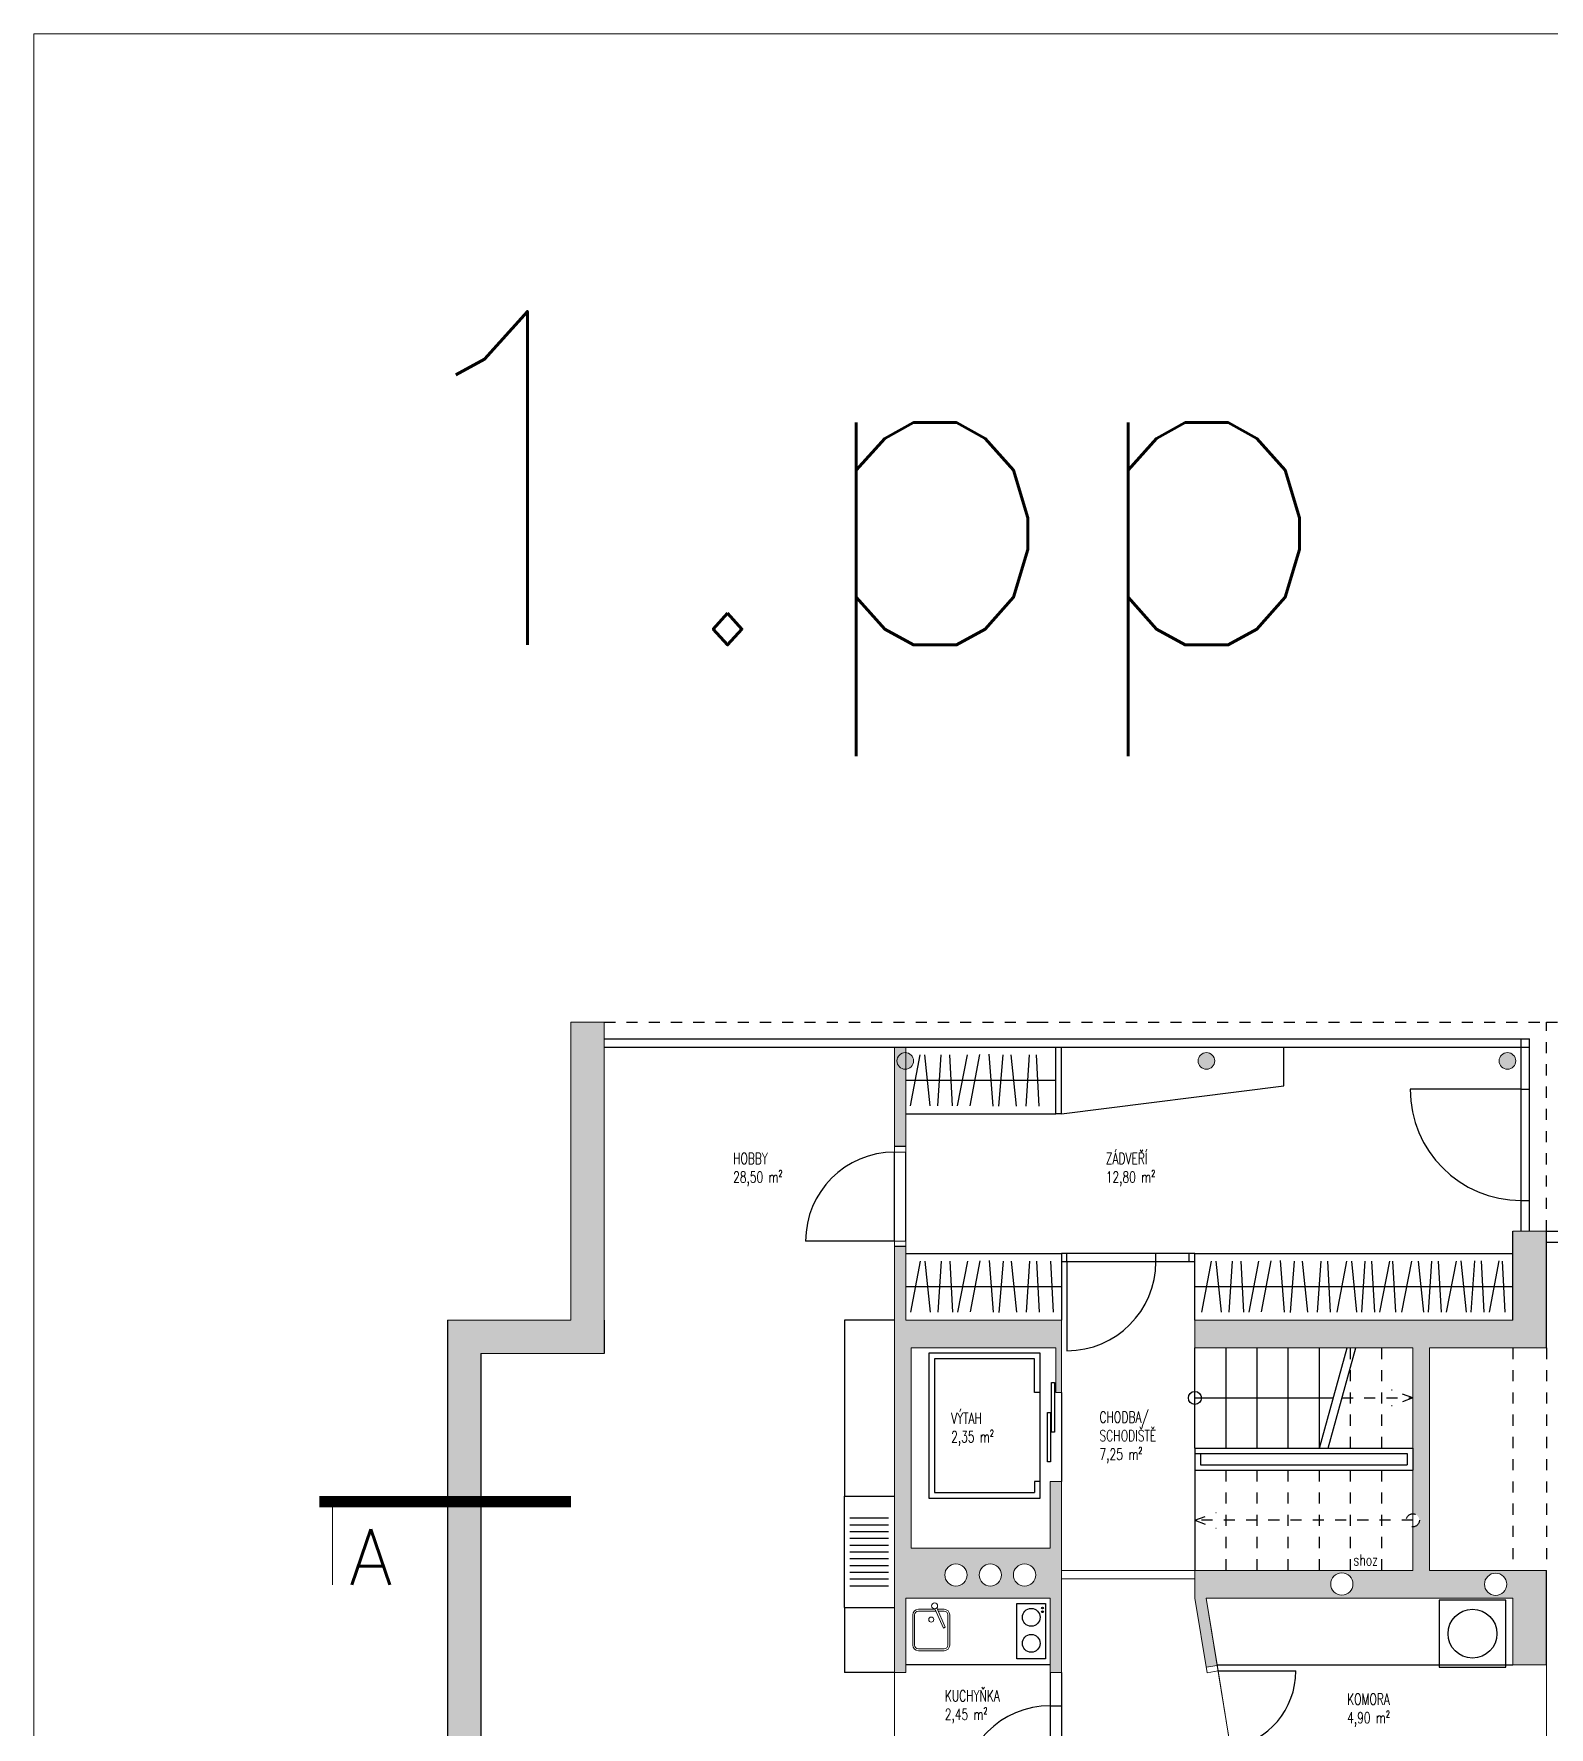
# Model space of a CAD drawing. Header units: metres. Extents: x -442 to 316, y -503 to 125.
# Drawn here: x -36.83 to -23.21, y -69.84 to -54.62 of the extents above; entities that cross this region are included whole.
import ezdxf

# ---------------------------------------------------------------- set-up
doc = ezdxf.new("R2010")
doc.units = ezdxf.units.M
for name, pattern in [('DIVIDE', [1.25, 0.5, -0.25, 0, -0.25, 0, -0.25]), ('ČERCHOVANÁ', [25.4, 12.7, -6.35, 0, -6.35]), ('ČÁRKOVANÁ', [19.05, 12.7, -6.35])]:
    doc.linetypes.add(name, pattern=pattern)
for name, color, linetype in [('aa_nábytek', 133, 'Continuous'), ('nove zdivo akce', 3, 'Continuous'), ('OSA', 7, 'ČERCHOVANÁ'), ('popis', 6, 'Continuous'), ('SRAFA', 251, 'Continuous'), ('ZARIZOVAKY', 251, 'Continuous'), ('ZDIVO', 1, 'Continuous')]:
    doc.layers.add(name, color=color, linetype=linetype)
doc.layers.add('FLOATING-WINDOWS', color=2, linetype='Continuous', plot=False)
doc.styles.add('ROMANS', font='romans.shx', dxfattribs={"width": 0.7})

msp = doc.modelspace()

# ---------------------------------------------------------------- hatches: boundary and pattern name
at = {"layer": 'SRAFA', "linetype": 'Continuous', "lineweight": 0}
for points in [[(-29.321384, -77.864794), (-29.321384, -77.464794), (-32.81234, -77.464794), (-32.81234, -72.364794), (-29.09234, -72.364794), (-29.09234, -73.164794), (-27.59234, -73.164794), (-27.59234, -72.864794), (-27.59234, -70.502206), (-28.14234, -70.502206), (-28.14234, -70.602206), (-27.69234, -70.602206), (-27.69234, -72.864794), (-28.99234, -72.864794), (-28.99234, -70.602206), (-28.94234, -70.602206), (-28.94234, -70.502206), (-29.09234, -70.502206), (-29.09234, -72.214794), (-32.81234, -72.214794), (-32.81234, -66.484794), (-31.70234, -66.484794), (-31.70234, -66.184794), (-31.70234, -63.504794), (-32.00234, -63.504794), (-32.00234, -66.184794), (-33.11234, -66.184794), (-33.11234, -77.864794)], [(-29.09234, -64.62442), (-28.99234, -64.62442), (-28.99234, -63.92972, -0.427296097), (-29.070674, -63.854794, -0.427296097), (-28.99234, -63.779868), (-28.99234, -63.729794), (-29.09234, -63.729794)]]:
    msp.add_hatch(color=256, dxfattribs=at).paths.add_polyline_path(points)
h = msp.add_hatch(color=256, dxfattribs=at)
edge = h.paths.add_edge_path()
edge.add_arc((-28.995674, -63.854794), 0.075, 0, 360)
edge = h.paths.add_edge_path()
edge.add_arc((-26.289007, -63.854794), 0.075, 0, 360)
edge = h.paths.add_edge_path()
edge.add_arc((-23.58234, -63.854794), 0.075, 0, 360)
h = msp.add_hatch(color=256, dxfattribs=at)
h.paths.add_polyline_path([(-23.23234, -68.434794), (-24.28234, -68.434794), (-24.28234, -66.434794), (-23.23234, -66.434794), (-23.23234, -65.484794), (-23.23234, -65.384794), (-23.53234, -65.384794), (-23.53234, -66.184794), (-26.39234, -66.184794), (-26.39234, -66.434794), (-24.43234, -66.434794), (-24.43234, -67.926197, -0.425205222), (-24.373784, -67.986984, -0.403306674), (-24.43234, -68.043391), (-24.43234, -68.434794), (-26.39234, -68.434794), (-26.39234, -68.684794), (-26.29082, -69.306153), (-26.192129, -69.290028), (-26.291014, -68.684794), (-23.53234, -68.684794), (-23.53234, -69.284794), (-23.23234, -69.284794)])
h.paths.add_polyline_path([(-23.588891, -68.563531, -1), (-23.788751, -68.556057, -1)], flags=16)
h.paths.add_polyline_path([(-24.970915, -68.56185, -1), (-25.170775, -68.554375, -1)], flags=16)
h = msp.add_hatch(color=256, dxfattribs=at)
h.paths.add_polyline_path([(-29.09234, -65.52442), (-29.09234, -66.184794), (-29.09234, -69.352206), (-28.99234, -69.352206), (-28.99234, -68.684794), (-27.69234, -68.684794), (-27.69234, -69.352206), (-27.59234, -69.352206), (-27.59234, -67.634794), (-27.69234, -67.634794), (-27.69234, -68.234794), (-28.94234, -68.234794), (-28.94234, -66.434794), (-27.64234, -66.434794), (-27.64234, -66.834794), (-27.59234, -66.834794), (-27.59234, -66.184794), (-28.99234, -66.184794), (-28.99234, -65.52442)])
h.paths.add_polyline_path([(-28.440708, -68.476269, -1), (-28.640708, -68.476269, -1)], flags=16)
h.paths.add_polyline_path([(-28.131696, -68.476269, -1), (-28.331696, -68.476269, -1)], flags=16)
h.paths.add_polyline_path([(-27.823638, -68.476269, -1), (-28.023638, -68.476269, -1)], flags=16)

# ---------------------------------------------------------------- linework, layer by layer
at = {"layer": 'aa_nábytek', "color": 133, "linetype": 'Continuous', "lineweight": 0}
for p, q in [((-28.727542, -68.785322), (-28.878402, -68.785322)), ((-28.720404, -68.801322), (-28.878402, -68.801322)), ((-28.652349, -68.953873), (-28.729488, -68.780959)), ((-28.63591, -68.946539), (-28.713349, -68.772954)), ((-28.646402, -68.785322), (-28.707832, -68.785322)), ((-28.646402, -68.801322), (-28.700694, -68.801322)), ((-28.928402, -68.835322), (-28.928402, -69.107322)), ((-28.912402, -68.835322), (-28.912402, -69.107322)), ((-28.652349, -68.953873), (-28.63591, -68.946539)), ((-28.612402, -69.107322), (-28.612402, -68.835322)), ((-28.596402, -69.107322), (-28.596402, -68.835322)), ((-28.646402, -69.141322), (-28.878402, -69.141322)), ((-28.646402, -69.157322), (-28.878402, -69.157322)), ((-28.646402, -69.157322), (-28.878402, -69.157322))]:
    msp.add_line(p, q, dxfattribs=at)
for centre, radius in [((-28.732328, -68.754104), 0.027156), ((-28.762402, -68.878087), 0.022979)]:
    msp.add_circle(centre, radius, dxfattribs=at)
for centre, radius, start, end in [((-28.878402, -68.835322), 0.05, 90, 180), ((-28.878402, -68.835322), 0.034, 90, 180), ((-28.646402, -68.835322), 0.05, 0, 90), ((-28.646402, -68.835322), 0.034, 0, 90), ((-28.878402, -69.107322), 0.05, 180, 270), ((-28.878402, -69.107322), 0.034, 180, 270), ((-28.646402, -69.107322), 0.05, 270, 0), ((-28.646402, -69.107322), 0.034, 270, 0)]:
    msp.add_arc(centre, radius, start, end, dxfattribs=at)
at = {"layer": 'FLOATING-WINDOWS', "linetype": 'Continuous', "lineweight": 0}
msp.add_lwpolyline([(-36.830295, -54.619624), (92.34374, -54.619624), (92.34374, -91.605521), (-36.830295, -91.605521)], close=True, dxfattribs=at)
at = {"layer": 'FLOATING-WINDOWS', "linetype": 'Continuous', "lineweight": 0, "flags": 128}
for points in [[(-31.70234, -63.729794), (-29.09234, -63.729794), (-29.09234, -65.47442), (-29.09234, -66.184794), (-29.09234, -72.214794), (-32.81234, -72.214794), (-32.81234, -66.484794), (-31.70234, -66.484794)], [(-28.99234, -63.729794), (-28.99234, -66.184794), (-27.59234, -66.184794), (-27.59234, -65.584794), (-26.39234, -65.584794), (-26.39234, -66.184794), (-23.53234, -66.184794), (-23.53234, -65.384794), (-23.45734, -65.384794), (-23.45734, -63.729794)], [(-23.23234, -65.484794), (-23.23234, -66.434794), (-24.28234, -66.434794), (-24.28234, -68.434794), (-23.23234, -68.434794), (-23.23234, -72.864794), (-17.53234, -72.864794), (-17.53234, -65.484794)], [(-27.59234, -65.659794), (-26.39234, -65.659794), (-26.39234, -66.434794), (-24.43234, -66.434794), (-24.43234, -68.434794), (-27.59234, -68.434794)], [(-27.59234, -68.509794), (-26.39234, -68.509794), (-26.39234, -68.684794), (-26.282758, -69.355499), (-26.184066, -69.339374), (-26.071194, -70.030214), (-26.169885, -70.046339), (-26.095404, -70.502206), (-27.59234, -70.502206)], [(-28.99234, -68.684794), (-27.69234, -68.684794), (-27.69234, -69.352206), (-27.69234, -70.502206), (-28.19234, -70.502206), (-28.89234, -70.502206), (-29.09234, -70.502206), (-29.09234, -69.352206), (-28.99234, -69.352206)], [(-26.291014, -68.684794), (-23.53234, -68.684794), (-23.53234, -69.284794), (-23.23234, -69.284794), (-23.23234, -70.084794), (-23.53234, -70.084794), (-23.53234, -70.484794), (-25.996923, -70.484794)]]:
    msp.add_lwpolyline(points, close=True, dxfattribs=at)
at = {"layer": 'nove zdivo akce', "linetype": 'DIVIDE', "ltscale": 0.15}
for p, q in [((-31.70234, -63.504794), (-27.81234, -63.504794)), ((-27.81234, -63.504794), (-26.39234, -63.504794)), ((-26.39234, -63.504794), (-23.23234, -63.504794)), ((-23.23234, -63.504794), (-17.53234, -63.504794)), ((-23.23234, -65.384794), (-23.23234, -63.504794)), ((-24.99234, -67.334794), (-24.99234, -66.434794)), ((-24.71234, -67.334794), (-24.71234, -66.434794)), ((-24.71234, -67.334794), (-24.71234, -66.434794)), ((-23.53234, -66.434794), (-23.53234, -68.434794)), ((-23.23234, -66.434794), (-23.23234, -68.434794)), ((-24.43234, -66.884794), (-24.623774, -66.813512)), ((-25.069939, -66.884794), (-24.43234, -66.884794)), ((-24.43234, -66.884794), (-24.623774, -66.956076)), ((-26.11234, -68.434794), (-26.11234, -67.534794)), ((-25.83234, -68.434794), (-25.83234, -67.534794)), ((-25.55234, -68.434794), (-25.55234, -67.534794)), ((-25.27234, -68.434794), (-25.27234, -67.534794)), ((-24.99234, -68.434794), (-24.99234, -67.534794)), ((-24.71234, -68.434794), (-24.71234, -67.534794)), ((-24.71234, -68.434794), (-24.71234, -67.534794)), ((-26.39234, -67.984794), (-26.200906, -67.913512)), ((-24.43234, -67.984794), (-26.39234, -67.984794)), ((-26.39234, -67.984794), (-26.200906, -68.056076))]:
    msp.add_line(p, q, dxfattribs=at)
at = {"layer": 'nove zdivo akce', "linetype": 'Continuous'}
for p, q in [((-31.70234, -63.654794), (-23.38234, -63.654794)), ((-31.70234, -63.729794), (-23.38234, -63.729794)), ((-23.45734, -65.384794), (-23.45734, -63.654794)), ((-23.38234, -65.384794), (-23.38234, -63.654794)), ((-23.45734, -64.109794), (-24.45734, -64.109794)), ((-23.45734, -64.109794), (-23.38234, -64.109794)), ((-28.99234, -64.62442), (-29.09234, -64.62442)), ((-29.09234, -65.47442), (-29.09234, -64.67442)), ((-28.99234, -65.47442), (-28.99234, -64.67442)), ((-23.45734, -65.109794), (-23.38234, -65.109794)), ((-23.23234, -65.384794), (-17.53234, -65.384794)), ((-29.09234, -65.47442), (-29.89234, -65.47442)), ((-28.99234, -65.52442), (-29.09234, -65.52442)), ((-26.39234, -65.584794), (-27.59234, -65.584794)), ((-27.54234, -65.659794), (-27.54234, -65.584794)), ((-26.74234, -65.659794), (-26.74234, -65.584794)), ((-26.44234, -65.659794), (-26.44234, -65.584794)), ((-23.23234, -65.484794), (-17.53234, -65.484794)), ((-26.39234, -65.659794), (-27.59234, -65.659794)), ((-27.54234, -65.659794), (-27.54234, -66.459794)), ((-28.784602, -66.481647), (-28.784602, -67.784794)), ((-27.784602, -66.481647), (-28.784602, -66.481647)), ((-28.734602, -66.531647), (-28.734602, -67.734794)), ((-27.834602, -66.531647), (-28.734602, -66.531647)), ((-27.834602, -66.834794), (-27.834602, -66.531647)), ((-27.784602, -67.784794), (-27.784602, -66.481647)), ((-26.39234, -67.334794), (-26.39234, -66.434794)), ((-26.11234, -67.334794), (-26.11234, -66.434794)), ((-25.83234, -67.334794), (-25.83234, -66.434794)), ((-25.55234, -67.334794), (-25.55234, -66.434794)), ((-25.27234, -67.334794), (-25.27234, -66.434794)), ((-25.27234, -67.334794), (-25.02318, -66.434794)), ((-25.194519, -67.334794), (-24.945359, -66.434794)), ((-27.784602, -66.834794), (-27.834602, -66.834794)), ((-27.59234, -66.834794), (-27.59234, -67.634794)), ((-26.39234, -66.884794), (-25.14776, -66.884794)), ((-26.39234, -67.334794), (-24.43234, -67.334794)), ((-26.39234, -67.334794), (-26.39234, -67.534794)), ((-26.39234, -67.384794), (-24.48234, -67.384794)), ((-26.34234, -67.384794), (-26.34234, -67.484794)), ((-24.48234, -67.384794), (-24.48234, -67.484794)), ((-24.43234, -67.334794), (-24.43234, -67.534794)), ((-26.39234, -67.534794), (-24.43234, -67.534794)), ((-26.39234, -67.534794), (-26.39234, -68.434794)), ((-26.34234, -67.484794), (-24.48234, -67.484794)), ((-28.734602, -67.734794), (-27.834602, -67.734794)), ((-27.784602, -67.634794), (-27.834602, -67.634794)), ((-27.834602, -67.634794), (-27.834602, -67.734794)), ((-28.784602, -67.784794), (-27.784602, -67.784794)), ((-27.69234, -69.352206), (-27.69234, -70.502206)), ((-27.59234, -69.352206), (-27.59234, -70.502206)), ((-26.184066, -69.339374), (-25.484066, -69.339374)), ((-27.69234, -69.652206), (-27.59234, -69.652206))]:
    msp.add_line(p, q, dxfattribs=at)
for points in [[(-27.654234, -67.192121), (-27.681558, -67.192121), (-27.681558, -66.746832), (-27.654234, -66.746832)], [(-27.689802, -67.46026), (-27.717126, -67.46026), (-27.717126, -67.01497), (-27.689802, -67.01497)]]:
    msp.add_lwpolyline(points, close=True, dxfattribs=at)
msp.add_circle((-26.39234, -66.884794), 0.058597, dxfattribs=at)
at = {"layer": 'nove zdivo akce', "linetype": 'DIVIDE', "ltscale": 0.15}
msp.add_circle((-24.43234, -67.984794), 0.058597, dxfattribs=at)
at = {"layer": 'nove zdivo akce', "linetype": 'Continuous'}
for centre, radius, start, end in [((-23.45734, -64.109794), 1, 180, 270), ((-29.09234, -65.47442), 0.8, 90, 180), ((-27.54234, -65.659794), 0.8, 270, 0), ((-26.184066, -69.339374), 0.7, 279.2792404, 0), ((-27.69234, -70.452206), 0.8, 90, 180)]:
    msp.add_arc(centre, radius, start, end, dxfattribs=at)
at = {"layer": 'OSA', "linetype": 'Continuous'}
for p, q in [((-29.54234, -67.7685), (-29.09234, -67.7685)), ((-29.54234, -68.7685), (-29.54234, -67.7685)), ((-29.493064, -67.963947), (-29.14534, -67.963947)), ((-29.493064, -68.024858), (-29.14534, -68.024858)), ((-29.493064, -68.085768), (-29.14534, -68.085768)), ((-29.493064, -68.146679), (-29.14534, -68.146679)), ((-29.493064, -68.20759), (-29.14534, -68.20759)), ((-29.493064, -68.2685), (-29.14534, -68.2685)), ((-29.493064, -68.329411), (-29.14534, -68.329411)), ((-29.493064, -68.390321), (-29.14534, -68.390321)), ((-29.493064, -68.451232), (-29.14534, -68.451232)), ((-29.493064, -68.512143), (-29.14534, -68.512143)), ((-29.493064, -68.573053), (-29.14534, -68.573053)), ((-29.54234, -68.7685), (-29.09234, -68.7685)), ((-27.69234, -69.284794), (-28.99234, -69.284794))]:
    msp.add_line(p, q, dxfattribs=at)
for points in [[(-27.733816, -68.731799), (-27.733816, -69.230125), (-27.992395, -69.230125), (-27.992395, -68.731799)], [(-23.596347, -68.704453), (-24.196347, -68.704453), (-24.196347, -69.304453), (-23.596347, -69.304453)]]:
    msp.add_lwpolyline(points, close=True, dxfattribs=at)
for centre, radius in [((-27.863105, -68.857219), 0.080001), ((-27.762232, -68.773594), 0.00804), ((-27.762232, -68.806729), 0.00804), ((-23.896347, -69.004453), 0.219697), ((-27.863105, -69.091207), 0.080001)]:
    msp.add_circle(centre, radius, dxfattribs=at)
at = {"layer": 'SRAFA', "linetype": 'Continuous', "lineweight": 0, "flags": 128}
msp.add_lwpolyline([(-23.087724, -64.609794, 0, 0.3, 0), (-22.426283, -64.609794, 0, 0, 0)], format="xyseb", dxfattribs=at)
at = {"layer": 'ZARIZOVAKY', "linetype": 'Continuous'}
for p, q in [((-27.64234, -64.329794), (-27.64234, -63.729794)), ((-27.59234, -64.329794), (-27.59234, -63.729794)), ((-25.59234, -64.079794), (-25.59234, -63.729794)), ((-28.865252, -63.799794), (-28.952884, -64.259616)), ((-28.822044, -63.799068), (-28.774243, -64.259068)), ((-28.703333, -64.259068), (-28.672905, -63.799068)), ((-28.571158, -64.259068), (-28.596075, -63.798872)), ((-28.440515, -63.799068), (-28.528147, -64.25889)), ((-28.328759, -63.796937), (-28.416391, -64.256759)), ((-28.244378, -63.794079), (-28.208481, -64.259794)), ((-28.153456, -64.261246), (-28.115308, -63.799794)), ((-28.047341, -63.799794), (-27.99954, -64.259794)), ((-27.908203, -64.259794), (-27.877775, -63.799794)), ((-27.791937, -64.259794), (-27.816853, -63.799598)), ((-27.64234, -64.029794), (-28.995224, -64.029794)), ((-27.59234, -64.329794), (-25.59234, -64.079794)), ((-28.99234, -64.329794), (-27.64234, -64.329794)), ((-27.59234, -64.329794), (-27.64234, -64.329794)), ((-27.59234, -64.329794), (-27.64234, -64.329794)), ((-28.99234, -65.584794), (-27.59234, -65.584794)), ((-27.59234, -65.584794), (-27.59234, -66.184794)), ((-26.39234, -66.184794), (-26.39234, -65.584794)), ((-26.39234, -65.584794), (-23.53234, -65.584794)), ((-28.862368, -65.654794), (-28.95, -66.114616)), ((-28.81916, -65.654068), (-28.771359, -66.114068)), ((-28.700449, -66.114068), (-28.670021, -65.654068)), ((-28.568274, -66.114068), (-28.593191, -65.653872)), ((-28.437631, -65.654068), (-28.525263, -66.11389)), ((-28.325875, -65.651937), (-28.413507, -66.111759)), ((-28.241494, -65.649079), (-28.205597, -66.114794)), ((-28.150572, -66.116246), (-28.112424, -65.654794)), ((-28.044457, -65.654794), (-27.996656, -66.114794)), ((-27.905319, -66.114794), (-27.874891, -65.654794)), ((-27.789053, -66.114794), (-27.813969, -65.654598)), ((-27.662833, -66.114794), (-27.68775, -65.654598)), ((-26.245588, -65.654794), (-26.33322, -66.114616)), ((-26.20238, -65.654068), (-26.154579, -66.114068)), ((-26.083669, -66.114068), (-26.053241, -65.654068)), ((-25.951494, -66.114068), (-25.976411, -65.653872)), ((-25.820851, -65.654068), (-25.908483, -66.11389)), ((-25.709095, -65.651937), (-25.796727, -66.111759)), ((-25.624713, -65.649079), (-25.588817, -66.114794)), ((-25.533792, -66.116246), (-25.495644, -65.654794)), ((-25.427677, -65.654794), (-25.379876, -66.114794)), ((-25.288539, -66.114794), (-25.258111, -65.654794)), ((-25.172272, -66.114794), (-25.197189, -65.654598)), ((-25.028843, -65.654794), (-25.116475, -66.114616)), ((-24.985635, -65.654068), (-24.937834, -66.114068)), ((-24.891721, -66.114068), (-24.861293, -65.654068)), ((-24.775454, -66.114068), (-24.800371, -65.653872)), ((-24.643822, -65.654068), (-24.731454, -66.11389)), ((-24.586288, -66.114794), (-24.611204, -65.654598)), ((-24.446053, -65.654794), (-24.533685, -66.114616)), ((-24.385912, -65.654068), (-24.338111, -66.114068)), ((-24.291998, -66.114068), (-24.26157, -65.654068)), ((-24.175731, -66.114068), (-24.200648, -65.653872)), ((-24.044099, -65.654068), (-24.131731, -66.11389)), ((-24.000891, -65.653342), (-23.95309, -66.113342)), ((-23.906977, -66.113342), (-23.876549, -65.653342)), ((-23.79071, -66.113342), (-23.815627, -65.653146)), ((-23.659078, -65.653342), (-23.74671, -66.113164)), ((-23.601543, -66.114068), (-23.62646, -65.653872)), ((-27.59234, -65.884794), (-28.99234, -65.884794)), ((-24.43234, -65.884794), (-26.39234, -65.884794)), ((-23.53234, -65.884794), (-24.43234, -65.884794)), ((-29.54234, -66.184794), (-29.54234, -67.7685)), ((-29.09234, -66.184794), (-29.54234, -66.184794)), ((-29.54234, -68.7685), (-29.54234, -69.352206)), ((-29.09234, -69.352206), (-29.54234, -69.352206)), ((-26.192984, -69.284794), (-23.53234, -69.284794))]:
    msp.add_line(p, q, dxfattribs=at)
at = {"layer": 'ZDIVO', "linetype": 'Continuous', "lineweight": 0}
for p, q in [((-32.00234, -63.504794), (-32.00234, -66.184794)), ((-31.70234, -63.504794), (-32.00234, -63.504794)), ((-31.70234, -66.184794), (-31.70234, -63.504794)), ((-29.09234, -64.67442), (-29.09234, -63.729794)), ((-28.99234, -64.67442), (-28.99234, -63.729794)), ((-28.99234, -64.67442), (-29.09234, -64.67442)), ((-28.99234, -64.67442), (-29.09234, -64.67442)), ((-23.23234, -65.384794), (-23.53234, -65.384794)), ((-28.99234, -65.47442), (-29.09234, -65.47442)), ((-29.09234, -65.47442), (-29.09234, -66.184794)), ((-28.99234, -65.47442), (-28.99234, -66.184794)), ((-33.11234, -66.184794), (-32.00234, -66.184794)), ((-29.09234, -66.184794), (-29.09234, -69.352206)), ((-28.99234, -66.184794), (-27.59234, -66.184794)), ((-27.59234, -66.834794), (-27.59234, -66.184794)), ((-26.39234, -66.184794), (-23.53234, -66.184794)), ((-26.39234, -66.434794), (-26.39234, -66.184794)), ((-32.81234, -66.484794), (-31.70234, -66.484794)), ((-27.64234, -66.434794), (-28.94234, -66.434794)), ((-28.94234, -66.434794), (-28.94234, -68.234794)), ((-27.64234, -66.434794), (-27.64234, -66.834794)), ((-26.39234, -66.434794), (-24.43234, -66.434794)), ((-24.43234, -68.434794), (-24.43234, -66.434794)), ((-24.28234, -68.434794), (-24.28234, -66.434794)), ((-24.28234, -66.434794), (-23.23234, -66.434794)), ((-27.64234, -66.834794), (-27.59234, -66.834794)), ((-27.59234, -67.634794), (-27.69234, -67.634794)), ((-27.69234, -67.634794), (-27.69234, -68.234794)), ((-27.59234, -67.634794), (-27.59234, -69.352206)), ((-34.145584, -68.564469), (-34.145584, -67.817556)), ((-27.69234, -68.234794), (-28.94234, -68.234794)), ((-26.39234, -68.434794), (-24.43234, -68.434794)), ((-26.39234, -68.434794), (-26.39234, -68.684794)), ((-24.28234, -68.434794), (-23.23234, -68.434794)), ((-27.69234, -68.684794), (-28.99234, -68.684794)), ((-28.99234, -68.684794), (-28.99234, -69.352206)), ((-27.69234, -68.684794), (-27.69234, -69.352206)), ((-27.59234, -68.684794), (-27.59234, -68.784794)), ((-26.39234, -68.684794), (-26.282758, -69.355499)), ((-26.291014, -68.684794), (-23.53234, -68.684794)), ((-26.291014, -68.684794), (-26.184066, -69.339374)), ((-23.53234, -68.684794), (-23.53234, -69.284794)), ((-28.99234, -69.352206), (-29.09234, -69.352206)), ((-27.59234, -69.352206), (-27.69234, -69.352206)), ((-26.192129, -69.290028), (-26.29082, -69.306153)), ((-26.184066, -69.339374), (-26.282758, -69.355499)), ((-23.53234, -69.284794), (-23.23234, -69.284794))]:
    msp.add_line(p, q, dxfattribs=at)
at = {"layer": 'ZDIVO', "linetype": 'ByBlock'}
for p, q in [((-23.53234, -66.184794), (-23.53234, -65.384794)), ((-23.23234, -66.434794), (-23.23234, -65.384794)), ((-33.11234, -66.184794), (-33.11234, -77.864794)), ((-31.70234, -66.184794), (-31.70234, -66.484794)), ((-32.81234, -66.484794), (-32.81234, -72.214794)), ((-23.23234, -69.284794), (-23.23234, -68.434794))]:
    msp.add_line(p, q, dxfattribs=at)
at = {"layer": 'ZDIVO', "linetype": 'ČÁRKOVANÁ', "lineweight": 0, "ltscale": 0.01, "const_width": 0.1, "flags": 128}
msp.add_lwpolyline([(-34.262934, -67.817556), (-32.000228, -67.817556)], dxfattribs=at)
at = {"layer": 'ZDIVO', "linetype": 'Continuous', "lineweight": 0}
for centre, radius in [((-28.995674, -63.854794), 0.075), ((-26.289007, -63.854794), 0.075), ((-23.58234, -63.854794), 0.075), ((-28.540708, -68.476269), 0.1), ((-28.231696, -68.476269), 0.1), ((-27.923638, -68.476269), 0.1), ((-25.070845, -68.558112), 0.1), ((-23.688821, -68.559794), 0.1)]:
    msp.add_circle(centre, radius, dxfattribs=at)

# ---------------------------------------------------------------- texts
at = {"layer": 'FLOATING-WINDOWS', "linetype": 'ČÁRKOVANÁ', "ltscale": 0.0075, "style": 'ROMANS'}
msp.add_text('1.pp', height=3, dxfattribs=at).set_placement((-33.807702, -60.114574))
at = {"layer": 'popis', "linetype": 'Continuous', "char_height": 0.1, "width": 3.41806532, "attachment_point": 1, "style": 'ROMANS'}
for s, insert in [('HOBBY\\P28,50 m²', (-30.543816, -64.681851)), ('ZÁDVEŘÍ\\P12,80 m²', (-27.192105, -64.681851)), ('VÝTAH\\P2,35 m²', (-28.583692, -67.017226)), ('CHODBA/\\PSCHODIŠTĚ\\P7,25 m²', (-27.248446, -67.007345)), ('shoz', (-24.96472, -68.291534)), ('KUCHYŇKA\\P2,45 m²', (-28.641028, -69.51279)), ('KOMORA\\P4,90 m²', (-25.02213, -69.543252))]:
    msp.add_mtext(s, dxfattribs=dict(at, insert=insert))
at = {"layer": 'ZDIVO', "linetype": 'Continuous', "lineweight": 0, "insert": (-33.992851, -68.064469), "char_height": 0.5, "width": 0.96846127, "attachment_point": 1}
msp.add_mtext('{\\Fromans|c238;A}', dxfattribs=at)

doc.saveas('drawing.dxf')
